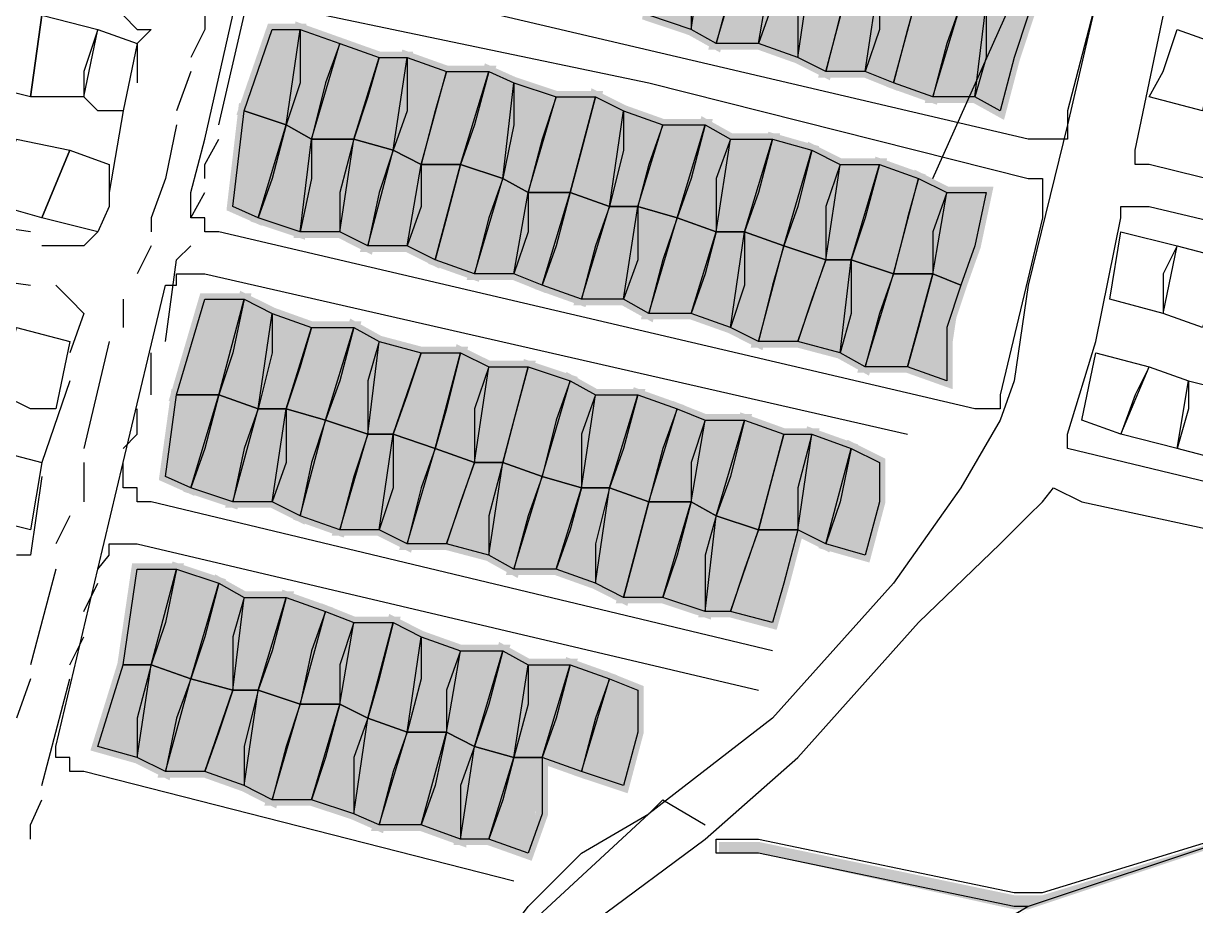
# Model space of a CAD drawing. Header units: millimetres. Extents: x -3588 to 75209, y -3737 to 38254.
# Drawn here: x 6135.4 to 6253.1, y 6353.5 to 6442.1 of the extents above; entities that cross this region are included whole.
import ezdxf

# ---------------------------------------------------------------- set-up
doc = ezdxf.new("R2010")
doc.units = ezdxf.units.MM
doc.layers.add('H', color=250, linetype='Continuous')
doc.layers.add('P', color=253, linetype='Continuous')

msp = doc.modelspace()

# ---------------------------------------------------------------- hatches: boundary and pattern name
at = {"layer": 'H', "linetype": 'Continuous'}
for points in [[(6203.883, 6450.82), (6202.475, 6441.234), (6198.522, 6442.643), (6199.93, 6450.82), (6203.883, 6450.82), (6203.883, 6450.82)], [(6207.836, 6449.412), (6205.292, 6440.098), (6202.475, 6441.234), (6203.883, 6450.82), (6207.836, 6449.412), (6207.836, 6449.412)], [(6210.653, 6448.004), (6209.245, 6440.098), (6205.292, 6440.098), (6207.836, 6449.412), (6210.653, 6448.004), (6210.653, 6448.004)], [(6214.606, 6448.004), (6213.486, 6438.69), (6209.245, 6440.098), (6210.653, 6448.004), (6214.606, 6448.004), (6214.606, 6448.004)], [(6218.847, 6446.883), (6216.014, 6437.281), (6213.486, 6438.69), (6214.606, 6448.004), (6218.847, 6446.883), (6218.847, 6446.883)], [(6221.391, 6446.883), (6220.255, 6437.281), (6216.014, 6437.281), (6218.847, 6446.883), (6221.391, 6446.883), (6221.391, 6446.883)], [(6225.616, 6445.459), (6222.8, 6435.873), (6220.255, 6437.281), (6221.391, 6446.883), (6225.616, 6445.459), (6225.616, 6445.459)], [(6229.569, 6444.051), (6227.025, 6434.449), (6222.8, 6435.873), (6225.616, 6445.459), (6229.569, 6444.051), (6229.569, 6444.051)], [(6232.386, 6444.051), (6230.978, 6434.449), (6227.025, 6434.449), (6229.569, 6444.051), (6232.386, 6444.051), (6232.386, 6444.051)], [(6236.339, 6442.643), (6233.81, 6433.328), (6230.978, 6434.449), (6232.386, 6444.051), (6236.339, 6442.643), (6236.339, 6442.643)], [(6163.234, 6441.234), (6161.826, 6431.92), (6157.873, 6433.328), (6160.417, 6441.234), (6163.234, 6441.234), (6163.234, 6441.234)], [(6167.187, 6440.098), (6164.642, 6430.496), (6161.826, 6431.92), (6163.234, 6441.234), (6167.187, 6440.098), (6167.187, 6440.098)], [(6171.412, 6438.69), (6168.595, 6430.496), (6164.642, 6430.496), (6167.187, 6440.098), (6171.412, 6438.69), (6171.412, 6438.69)], [(6173.956, 6438.69), (6172.836, 6429.087), (6168.595, 6430.496), (6171.412, 6438.69), (6173.956, 6438.69), (6173.956, 6438.69)], [(6178.197, 6437.281), (6175.365, 6427.679), (6172.836, 6429.087), (6173.956, 6438.69), (6178.197, 6437.281), (6178.197, 6437.281)], [(6182.15, 6437.281), (6179.606, 6427.679), (6175.365, 6427.679), (6178.197, 6437.281), (6182.15, 6437.281), (6182.15, 6437.281)], [(6184.967, 6435.873), (6183.559, 6426.559), (6179.606, 6427.679), (6182.15, 6437.281), (6184.967, 6435.873), (6184.967, 6435.873)], [(6188.92, 6434.449), (6186.375, 6425.134), (6183.559, 6426.559), (6184.967, 6435.873), (6188.92, 6434.449), (6188.92, 6434.449)], [(6193.161, 6434.449), (6190.328, 6425.134), (6186.375, 6425.134), (6188.92, 6434.449), (6193.161, 6434.449), (6193.161, 6434.449)], [(6195.689, 6433.328), (6194.281, 6423.726), (6190.328, 6425.134), (6193.161, 6434.449), (6195.689, 6433.328), (6195.689, 6433.328)], [(6161.826, 6431.92), (6159.281, 6422.318), (6156.464, 6423.726), (6157.873, 6433.328), (6161.826, 6431.92), (6161.826, 6431.92)], [(6199.93, 6431.92), (6197.114, 6423.726), (6194.281, 6423.726), (6195.689, 6433.328), (6199.93, 6431.92), (6199.93, 6431.92)], [(6164.642, 6430.496), (6163.234, 6420.909), (6159.281, 6422.318), (6161.826, 6431.92), (6164.642, 6430.496), (6164.642, 6430.496)], [(6203.883, 6431.92), (6201.067, 6422.318), (6197.114, 6423.726), (6199.93, 6431.92), (6203.883, 6431.92), (6203.883, 6431.92)], [(6206.7, 6430.496), (6205.292, 6420.909), (6201.067, 6422.318), (6203.883, 6431.92), (6206.7, 6430.496), (6206.7, 6430.496)], [(6168.595, 6430.496), (6167.187, 6420.909), (6163.234, 6420.909), (6164.642, 6430.496), (6168.595, 6430.496), (6168.595, 6430.496)], [(6172.836, 6429.087), (6170.003, 6419.773), (6167.187, 6420.909), (6168.595, 6430.496), (6172.836, 6429.087), (6172.836, 6429.087)], [(6210.653, 6430.496), (6207.836, 6420.909), (6205.292, 6420.909), (6206.7, 6430.496), (6210.653, 6430.496), (6210.653, 6430.496)], [(6214.606, 6429.087), (6212.061, 6419.773), (6207.836, 6420.909), (6210.653, 6430.496), (6214.606, 6429.087), (6214.606, 6429.087)], [(6175.365, 6427.679), (6173.956, 6419.773), (6170.003, 6419.773), (6172.836, 6429.087), (6175.365, 6427.679), (6175.365, 6427.679)], [(6217.438, 6427.679), (6216.014, 6418.365), (6212.061, 6419.773), (6214.606, 6429.087), (6217.438, 6427.679), (6217.438, 6427.679)], [(6179.606, 6427.679), (6176.789, 6418.365), (6173.956, 6419.773), (6175.365, 6427.679), (6179.606, 6427.679), (6179.606, 6427.679)], [(6183.559, 6426.559), (6180.742, 6416.957), (6176.789, 6418.365), (6179.606, 6427.679), (6183.559, 6426.559), (6183.559, 6426.559)], [(6221.391, 6427.679), (6218.847, 6418.365), (6216.014, 6418.365), (6217.438, 6427.679), (6221.391, 6427.679), (6221.391, 6427.679)], [(6225.616, 6426.559), (6222.8, 6416.957), (6218.847, 6418.365), (6221.391, 6427.679), (6225.616, 6426.559), (6225.616, 6426.559)], [(6186.375, 6425.134), (6184.967, 6416.957), (6180.742, 6416.957), (6183.559, 6426.559), (6186.375, 6425.134), (6186.375, 6425.134)], [(6228.161, 6425.134), (6227.025, 6416.957), (6222.8, 6416.957), (6225.616, 6426.559), (6228.161, 6425.134), (6228.161, 6425.134)], [(6190.328, 6425.134), (6187.512, 6415.548), (6184.967, 6416.957), (6186.375, 6425.134), (6190.328, 6425.134), (6190.328, 6425.134)], [(6194.281, 6423.726), (6191.737, 6414.124), (6187.512, 6415.548), (6190.328, 6425.134), (6194.281, 6423.726), (6194.281, 6423.726)], [(6232.386, 6425.134), (6229.569, 6415.548), (6227.025, 6416.957), (6228.161, 6425.134), (6232.386, 6425.134), (6232.386, 6425.134)], [(6197.114, 6423.726), (6195.689, 6414.124), (6191.737, 6414.124), (6194.281, 6423.726), (6197.114, 6423.726), (6197.114, 6423.726)], [(6201.067, 6422.318), (6198.522, 6413.004), (6195.689, 6414.124), (6197.114, 6423.726), (6201.067, 6422.318), (6201.067, 6422.318)], [(6205.292, 6420.909), (6202.475, 6413.004), (6198.522, 6413.004), (6201.067, 6422.318), (6205.292, 6420.909), (6205.292, 6420.909)], [(6207.836, 6420.909), (6206.7, 6411.595), (6202.475, 6413.004), (6205.292, 6420.909), (6207.836, 6420.909), (6207.836, 6420.909)], [(6212.061, 6419.773), (6209.245, 6410.171), (6206.7, 6411.595), (6207.836, 6420.909), (6212.061, 6419.773), (6212.061, 6419.773)], [(6216.014, 6418.365), (6213.486, 6410.171), (6209.245, 6410.171), (6212.061, 6419.773), (6216.014, 6418.365), (6216.014, 6418.365)], [(6218.847, 6418.365), (6217.438, 6408.763), (6213.486, 6410.171), (6216.014, 6418.365), (6218.847, 6418.365), (6218.847, 6418.365)], [(6222.8, 6416.957), (6220.255, 6407.354), (6217.438, 6408.763), (6218.847, 6418.365), (6222.8, 6416.957), (6222.8, 6416.957)], [(6227.025, 6416.957), (6224.208, 6407.354), (6220.255, 6407.354), (6222.8, 6416.957), (6227.025, 6416.957), (6227.025, 6416.957)], [(6229.569, 6415.548), (6228.161, 6406.234), (6224.208, 6407.354), (6227.025, 6416.957), (6229.569, 6415.548), (6229.569, 6415.548)], [(6157.873, 6414.124), (6155.04, 6404.81), (6151.087, 6404.81), (6153.632, 6414.124), (6157.873, 6414.124), (6157.873, 6414.124)], [(6160.417, 6413.004), (6159.281, 6403.401), (6155.04, 6404.81), (6157.873, 6414.124), (6160.417, 6413.004), (6160.417, 6413.004)], [(6164.642, 6411.595), (6161.826, 6403.401), (6159.281, 6403.401), (6160.417, 6413.004), (6164.642, 6411.595), (6164.642, 6411.595)], [(6168.595, 6411.595), (6166.051, 6401.993), (6161.826, 6403.401), (6164.642, 6411.595), (6168.595, 6411.595), (6168.595, 6411.595)], [(6171.412, 6410.171), (6170.003, 6400.585), (6166.051, 6401.993), (6168.595, 6411.595), (6171.412, 6410.171), (6171.412, 6410.171)], [(6175.365, 6408.763), (6172.836, 6400.585), (6170.003, 6400.585), (6171.412, 6410.171), (6175.365, 6408.763), (6175.365, 6408.763)], [(6179.606, 6408.763), (6176.789, 6399.448), (6172.836, 6400.585), (6175.365, 6408.763), (6179.606, 6408.763), (6179.606, 6408.763)], [(6182.15, 6407.354), (6180.742, 6398.04), (6176.789, 6399.448), (6179.606, 6408.763), (6182.15, 6407.354), (6182.15, 6407.354)], [(6186.375, 6407.354), (6183.559, 6398.04), (6180.742, 6398.04), (6182.15, 6407.354), (6186.375, 6407.354), (6186.375, 6407.354)], [(6190.328, 6406.234), (6187.512, 6396.632), (6183.559, 6398.04), (6186.375, 6407.354), (6190.328, 6406.234), (6190.328, 6406.234)], [(6193.161, 6404.81), (6191.737, 6395.224), (6187.512, 6396.632), (6190.328, 6406.234), (6193.161, 6404.81), (6193.161, 6404.81)], [(6155.04, 6404.81), (6152.511, 6395.224), (6149.679, 6396.632), (6151.087, 6404.81), (6155.04, 6404.81), (6155.04, 6404.81)], [(6159.281, 6403.401), (6156.464, 6393.799), (6152.511, 6395.224), (6155.04, 6404.81), (6159.281, 6403.401), (6159.281, 6403.401)], [(6197.114, 6404.81), (6194.281, 6395.224), (6191.737, 6395.224), (6193.161, 6404.81), (6197.114, 6404.81), (6197.114, 6404.81)], [(6201.067, 6403.401), (6198.522, 6393.799), (6194.281, 6395.224), (6197.114, 6404.81), (6201.067, 6403.401), (6201.067, 6403.401)], [(6161.826, 6403.401), (6160.417, 6393.799), (6156.464, 6393.799), (6159.281, 6403.401), (6161.826, 6403.401), (6161.826, 6403.401)], [(6166.051, 6401.993), (6163.234, 6392.679), (6160.417, 6393.799), (6161.826, 6403.401), (6166.051, 6401.993), (6166.051, 6401.993)], [(6203.883, 6401.993), (6202.475, 6393.799), (6198.522, 6393.799), (6201.067, 6403.401), (6203.883, 6401.993), (6203.883, 6401.993)], [(6170.003, 6400.585), (6167.187, 6391.271), (6163.234, 6392.679), (6166.051, 6401.993), (6170.003, 6400.585), (6170.003, 6400.585)], [(6207.836, 6401.993), (6205.292, 6392.679), (6202.475, 6393.799), (6203.883, 6401.993), (6207.836, 6401.993), (6207.836, 6401.993)], [(6212.061, 6400.585), (6209.245, 6391.271), (6205.292, 6392.679), (6207.836, 6401.993), (6212.061, 6400.585), (6212.061, 6400.585)], [(6172.836, 6400.585), (6171.412, 6391.271), (6167.187, 6391.271), (6170.003, 6400.585), (6172.836, 6400.585), (6172.836, 6400.585)], [(6176.789, 6399.448), (6173.956, 6389.846), (6171.412, 6391.271), (6172.836, 6400.585), (6176.789, 6399.448), (6176.789, 6399.448)], [(6214.606, 6400.585), (6213.486, 6391.271), (6209.245, 6391.271), (6212.061, 6400.585), (6214.606, 6400.585), (6214.606, 6400.585)], [(6218.847, 6399.448), (6216.014, 6389.846), (6213.486, 6391.271), (6214.606, 6400.585), (6218.847, 6399.448), (6218.847, 6399.448)], [(6180.742, 6398.04), (6178.197, 6389.846), (6173.956, 6389.846), (6176.789, 6399.448), (6180.742, 6398.04), (6180.742, 6398.04)], [(6221.391, 6398.04), (6220.255, 6388.438), (6216.014, 6389.846), (6218.847, 6399.448), (6221.391, 6398.04), (6221.391, 6398.04)], [(6183.559, 6398.04), (6182.15, 6388.438), (6178.197, 6389.846), (6180.742, 6398.04), (6183.559, 6398.04), (6183.559, 6398.04)], [(6187.512, 6396.632), (6184.967, 6387.03), (6182.15, 6388.438), (6183.559, 6398.04), (6187.512, 6396.632), (6187.512, 6396.632)], [(6191.737, 6395.224), (6188.92, 6387.03), (6184.967, 6387.03), (6187.512, 6396.632), (6191.737, 6395.224), (6191.737, 6395.224)], [(6194.281, 6395.224), (6193.161, 6385.909), (6188.92, 6387.03), (6191.737, 6395.224), (6194.281, 6395.224), (6194.281, 6395.224)], [(6198.522, 6393.799), (6195.689, 6384.485), (6193.161, 6385.909), (6194.281, 6395.224), (6198.522, 6393.799), (6198.522, 6393.799)], [(6202.475, 6393.799), (6199.93, 6384.485), (6195.689, 6384.485), (6198.522, 6393.799), (6202.475, 6393.799), (6202.475, 6393.799)], [(6205.292, 6392.679), (6203.883, 6383.077), (6199.93, 6384.485), (6202.475, 6393.799), (6205.292, 6392.679), (6205.292, 6392.679)], [(6209.245, 6391.271), (6206.7, 6383.077), (6203.883, 6383.077), (6205.292, 6392.679), (6209.245, 6391.271), (6209.245, 6391.271)], [(6213.486, 6391.271), (6210.653, 6381.668), (6206.7, 6383.077), (6209.245, 6391.271), (6213.486, 6391.271), (6213.486, 6391.271)], [(6151.087, 6387.03), (6148.27, 6377.715), (6145.726, 6377.715), (6146.862, 6387.03), (6151.087, 6387.03), (6151.087, 6387.03)], [(6155.04, 6385.909), (6152.511, 6376.307), (6148.27, 6377.715), (6151.087, 6387.03), (6155.04, 6385.909), (6155.04, 6385.909)], [(6157.873, 6384.485), (6156.464, 6374.899), (6152.511, 6376.307), (6155.04, 6385.909), (6157.873, 6384.485), (6157.873, 6384.485)], [(6161.826, 6384.485), (6159.281, 6374.899), (6156.464, 6374.899), (6157.873, 6384.485), (6161.826, 6384.485), (6161.826, 6384.485)], [(6166.051, 6383.077), (6163.234, 6373.474), (6159.281, 6374.899), (6161.826, 6384.485), (6166.051, 6383.077), (6166.051, 6383.077)], [(6168.595, 6381.668), (6167.187, 6373.474), (6163.234, 6373.474), (6166.051, 6383.077), (6168.595, 6381.668), (6168.595, 6381.668)], [(6172.836, 6381.668), (6170.003, 6372.354), (6167.187, 6373.474), (6168.595, 6381.668), (6172.836, 6381.668), (6172.836, 6381.668)], [(6175.365, 6380.26), (6173.956, 6370.946), (6170.003, 6372.354), (6172.836, 6381.668), (6175.365, 6380.26), (6175.365, 6380.26)], [(6179.606, 6379.124), (6178.197, 6370.946), (6173.956, 6370.946), (6175.365, 6380.26), (6179.606, 6379.124), (6179.606, 6379.124)], [(6183.559, 6379.124), (6180.742, 6369.522), (6178.197, 6370.946), (6179.606, 6379.124), (6183.559, 6379.124), (6183.559, 6379.124)], [(6186.375, 6377.715), (6184.967, 6368.113), (6180.742, 6369.522), (6183.559, 6379.124), (6186.375, 6377.715), (6186.375, 6377.715)], [(6148.27, 6377.715), (6146.862, 6368.113), (6142.909, 6369.522), (6145.726, 6377.715), (6148.27, 6377.715), (6148.27, 6377.715)], [(6152.511, 6376.307), (6149.679, 6366.705), (6146.862, 6368.113), (6148.27, 6377.715), (6152.511, 6376.307), (6152.511, 6376.307)], [(6190.328, 6377.715), (6187.512, 6368.113), (6184.967, 6368.113), (6186.375, 6377.715), (6190.328, 6377.715), (6190.328, 6377.715)], [(6194.281, 6376.307), (6191.737, 6366.705), (6187.512, 6368.113), (6190.328, 6377.715), (6194.281, 6376.307), (6194.281, 6376.307)], [(6156.464, 6374.899), (6153.632, 6366.705), (6149.679, 6366.705), (6152.511, 6376.307), (6156.464, 6374.899), (6156.464, 6374.899)], [(6197.114, 6374.899), (6195.689, 6365.585), (6191.737, 6366.705), (6194.281, 6376.307), (6197.114, 6374.899), (6197.114, 6374.899)], [(6159.281, 6374.899), (6157.873, 6365.585), (6153.632, 6366.705), (6156.464, 6374.899), (6159.281, 6374.899), (6159.281, 6374.899)], [(6163.234, 6373.474), (6160.417, 6364.16), (6157.873, 6365.585), (6159.281, 6374.899), (6163.234, 6373.474), (6163.234, 6373.474)], [(6167.187, 6373.474), (6164.642, 6364.16), (6160.417, 6364.16), (6163.234, 6373.474), (6167.187, 6373.474), (6167.187, 6373.474)], [(6170.003, 6372.354), (6168.595, 6362.752), (6164.642, 6364.16), (6167.187, 6373.474), (6170.003, 6372.354), (6170.003, 6372.354)], [(6173.956, 6370.946), (6171.412, 6361.344), (6168.595, 6362.752), (6170.003, 6372.354), (6173.956, 6370.946), (6173.956, 6370.946)], [(6178.197, 6370.946), (6175.365, 6361.344), (6171.412, 6361.344), (6173.956, 6370.946), (6178.197, 6370.946), (6178.197, 6370.946)], [(6180.742, 6369.522), (6179.606, 6359.935), (6175.365, 6361.344), (6178.197, 6370.946), (6180.742, 6369.522), (6180.742, 6369.522)], [(6205.292, 6359.935), (6209.245, 6359.935), (6234.931, 6354.574), (6237.763, 6354.574), (6255.255, 6359.935), (6274.46, 6365.585), (6275.868, 6365.585), (6281.229, 6365.585), (6283.774, 6365.585), (6297.313, 6366.705), (6315.109, 6369.522), (6321.879, 6370.946), (6325.832, 6370.946), (6324.423, 6369.522), (6305.507, 6366.705), (6293.36, 6365.585), (6282.638, 6364.16), (6275.868, 6365.585), (6274.46, 6365.585), (6256.664, 6359.935), (6236.339, 6353.15), (6225.616, 6346.38), (6221.391, 6339.611), (6220.255, 6339.611), (6222.8, 6343.836), (6224.208, 6346.38), (6236.339, 6353.15), (6234.931, 6353.15), (6209.245, 6358.799), (6205.292, 6358.799), (6205.292, 6359.935), (6205.292, 6359.935)], [(6184.967, 6368.113), (6182.15, 6359.935), (6179.606, 6359.935), (6180.742, 6369.522), (6184.967, 6368.113), (6184.967, 6368.113)], [(6187.512, 6368.113), (6186.375, 6358.799), (6182.15, 6359.935), (6184.967, 6368.113), (6187.512, 6368.113), (6187.512, 6368.113)]]:
    msp.add_hatch(color=256, dxfattribs=at).paths.add_polyline_path(points)

# ---------------------------------------------------------------- linework, layer by layer
at = {"layer": 'P'}
for points in [[(6262.041, 6525.35), (6262.041, 6522.805), (6259.496, 6511.795), (6252.439, 6483.58), (6245.653, 6455.061), (6240.292, 6431.92), (6236.339, 6415.82), (6234.931, 6406.234), (6233.522, 6402.281), (6229.569, 6395.496), (6222.8, 6385.909), (6210.653, 6372.354), (6198.234, 6362.752), (6183.559, 6349.197), (6175.365, 6339.883), (6173.956, 6333.113), (6173.956, 6316.741), (6175.365, 6304.61), (6177.909, 6293.872), (6177.909, 6291.055)], [(6163.234, 6470.025), (6163.234, 6471.145), (6164.354, 6471.145), (6165.778, 6471.145), (6241.716, 6453.653), (6243.124, 6453.653), (6244.533, 6452.245), (6244.533, 6450.82), (6244.533, 6449.7), (6240.292, 6433.328), (6240.292, 6431.92), (6240.292, 6430.496), (6238.883, 6430.496), (6237.763, 6430.496), (6236.339, 6430.496), (6160.417, 6448.292), (6160.417, 6449.7), (6158.993, 6449.7), (6158.993, 6450.82), (6158.993, 6452.245), (6163.234, 6470.025)], [(6226.753, 6426.559), (6238.883, 6453.653), (6243.124, 6461.831), (6245.653, 6465.784), (6247.077, 6468.617), (6248.486, 6470.025), (6249.894, 6471.145)], [(6276.988, 6416.957), (6314.821, 6407.642), (6314.821, 6411.595), (6248.486, 6427.967), (6247.077, 6427.967), (6247.077, 6429.375), (6252.439, 6455.061), (6253.847, 6456.47), (6255.255, 6456.47), (6286.591, 6448.292), (6313.685, 6441.506), (6316.229, 6457.606), (6319.062, 6468.617)], [(6202.475, 6445.459), (6202.475, 6441.506), (6198.234, 6442.931), (6199.642, 6450.82), (6203.883, 6450.82), (6202.475, 6445.459)], [(6206.428, 6445.459), (6205.004, 6440.098), (6202.475, 6441.506), (6203.883, 6450.82), (6207.836, 6449.7), (6206.428, 6445.459)], [(6210.653, 6444.051), (6209.245, 6440.098), (6205.004, 6440.098), (6207.836, 6449.7), (6210.653, 6448.292), (6210.653, 6444.051)], [(6213.197, 6442.931), (6213.197, 6438.69), (6209.245, 6440.098), (6210.653, 6448.292), (6214.606, 6448.292), (6213.197, 6442.931)], [(6217.438, 6442.931), (6216.014, 6437.281), (6213.197, 6438.69), (6214.606, 6448.292), (6218.559, 6446.883), (6217.438, 6442.931)], [(6221.391, 6441.506), (6219.967, 6437.281), (6216.014, 6437.281), (6218.559, 6446.883), (6221.391, 6446.883), (6221.391, 6441.506)], [(6224.208, 6441.506), (6222.8, 6436.145), (6219.967, 6437.281), (6221.391, 6446.883), (6225.328, 6445.459), (6224.208, 6441.506)], [(6228.161, 6440.098), (6226.753, 6434.737), (6222.8, 6436.145), (6225.328, 6445.459), (6229.569, 6444.051), (6228.161, 6440.098)], [(6198.234, 6436.145), (6236.339, 6426.559), (6237.763, 6426.559), (6237.763, 6425.134), (6237.763, 6423.726), (6237.763, 6422.606), (6233.522, 6404.81), (6233.522, 6403.401), (6232.114, 6403.401), (6230.978, 6403.401), (6155.04, 6421.182), (6153.632, 6421.182), (6153.632, 6422.606), (6152.223, 6422.606), (6152.223, 6423.726), (6152.223, 6425.134), (6153.632, 6430.496), (6156.464, 6442.931), (6157.585, 6444.051), (6158.993, 6444.051), (6160.417, 6444.051), (6198.234, 6436.145)], [(6232.114, 6438.69), (6230.978, 6434.737), (6226.753, 6434.737), (6229.569, 6444.051), (6232.114, 6444.051), (6232.114, 6438.69)], [(6234.931, 6438.69), (6233.522, 6433.328), (6230.978, 6434.737), (6232.114, 6444.051), (6236.339, 6442.931), (6234.931, 6438.69)], [(6131.899, 6440.098), (6133.307, 6442.931), (6137.26, 6442.931), (6136.14, 6434.737), (6130.49, 6436.145), (6131.899, 6440.098)], [(6141.501, 6437.281), (6141.501, 6434.737), (6136.14, 6434.737), (6137.26, 6442.931), (6142.909, 6441.506), (6141.501, 6437.281)], [(6145.454, 6442.931), (6146.862, 6441.506), (6148.27, 6441.506), (6146.862, 6440.098), (6146.862, 6438.69), (6146.862, 6436.145)], [(6153.632, 6442.931), (6153.632, 6441.506), (6152.223, 6438.69)], [(6155.04, 6431.92), (6157.585, 6442.931)], [(6142.909, 6433.328), (6141.501, 6434.737), (6142.909, 6441.506), (6146.862, 6440.098), (6145.454, 6433.328), (6142.909, 6433.328)], [(6163.234, 6436.145), (6161.826, 6431.92), (6157.585, 6433.328), (6160.417, 6441.506), (6163.234, 6441.506), (6163.234, 6436.145)], [(6165.778, 6436.145), (6164.354, 6430.496), (6161.826, 6431.92), (6163.234, 6441.506), (6167.187, 6440.098), (6165.778, 6436.145)], [(6249.894, 6437.281), (6251.302, 6441.506), (6255.255, 6440.098), (6253.847, 6433.328), (6248.486, 6434.737), (6249.894, 6437.281)], [(6170.003, 6434.737), (6168.595, 6430.496), (6164.354, 6430.496), (6167.187, 6440.098), (6171.14, 6438.69), (6170.003, 6434.737)], [(6173.956, 6433.328), (6172.548, 6429.375), (6168.595, 6430.496), (6171.14, 6438.69), (6173.956, 6438.69), (6173.956, 6433.328)], [(6176.789, 6433.328), (6175.365, 6427.967), (6172.548, 6429.375), (6173.956, 6438.69), (6177.909, 6437.281), (6176.789, 6433.328)], [(6152.223, 6437.281), (6150.815, 6433.328)], [(6180.742, 6431.92), (6179.318, 6427.967), (6175.365, 6427.967), (6177.909, 6437.281), (6182.15, 6437.281), (6180.742, 6431.92)], [(6184.679, 6431.92), (6183.559, 6426.559), (6179.318, 6427.967), (6182.15, 6437.281), (6184.679, 6436.145), (6184.679, 6431.92)], [(6187.512, 6430.496), (6186.103, 6425.134), (6183.559, 6426.559), (6184.679, 6436.145), (6188.92, 6434.737), (6187.512, 6430.496)], [(6191.464, 6429.375), (6190.328, 6425.134), (6186.103, 6425.134), (6188.92, 6434.737), (6192.873, 6434.737), (6191.464, 6429.375)], [(6195.689, 6429.375), (6194.281, 6423.726), (6190.328, 6425.134), (6192.873, 6434.737), (6195.689, 6433.328), (6195.689, 6429.375)], [(6145.454, 6433.328), (6144.029, 6425.134)], [(6160.417, 6426.559), (6158.993, 6422.606), (6156.464, 6423.726), (6157.585, 6433.328), (6161.826, 6431.92), (6160.417, 6426.559)], [(6198.234, 6427.967), (6197.114, 6423.726), (6194.281, 6423.726), (6195.689, 6433.328), (6199.642, 6431.92), (6198.234, 6427.967)], [(6150.815, 6431.92), (6149.679, 6426.559), (6148.27, 6422.606), (6148.27, 6421.182)], [(6164.354, 6426.559), (6163.234, 6421.182), (6158.993, 6422.606), (6161.826, 6431.92), (6164.354, 6430.496), (6164.354, 6426.559)], [(6202.475, 6426.559), (6201.067, 6422.606), (6197.114, 6423.726), (6199.642, 6431.92), (6203.883, 6431.92), (6202.475, 6426.559)], [(6205.004, 6426.559), (6205.004, 6421.182), (6201.067, 6422.606), (6203.883, 6431.92), (6206.428, 6430.496), (6205.004, 6426.559)], [(6133.307, 6426.559), (6134.715, 6430.496), (6140.093, 6429.375), (6137.26, 6422.606), (6133.307, 6423.726), (6133.307, 6426.559)], [(6153.632, 6426.559), (6153.632, 6427.967), (6155.04, 6430.496)], [(6167.187, 6425.134), (6167.187, 6421.182), (6163.234, 6421.182), (6164.354, 6430.496), (6168.595, 6430.496), (6167.187, 6425.134)], [(6171.14, 6425.134), (6170.003, 6419.773), (6167.187, 6421.182), (6168.595, 6430.496), (6172.548, 6429.375), (6171.14, 6425.134)], [(6209.245, 6425.134), (6207.836, 6421.182), (6205.004, 6421.182), (6206.428, 6430.496), (6210.653, 6430.496), (6209.245, 6425.134)], [(6213.197, 6423.726), (6211.789, 6419.773), (6207.836, 6421.182), (6210.653, 6430.496), (6214.606, 6429.375), (6213.197, 6423.726)], [(6144.029, 6423.726), (6142.909, 6421.182), (6137.26, 6422.606), (6140.093, 6429.375), (6144.029, 6427.967), (6144.029, 6423.726)], [(6175.365, 6423.726), (6173.956, 6419.773), (6170.003, 6419.773), (6172.548, 6429.375), (6175.365, 6427.967), (6175.365, 6423.726)], [(6216.014, 6423.726), (6216.014, 6418.365), (6211.789, 6419.773), (6214.606, 6429.375), (6217.438, 6427.967), (6216.014, 6423.726)], [(6177.909, 6422.606), (6176.789, 6418.365), (6173.956, 6419.773), (6175.365, 6427.967), (6179.318, 6427.967), (6177.909, 6422.606)], [(6182.15, 6422.606), (6180.742, 6416.957), (6176.789, 6418.365), (6179.318, 6427.967), (6183.559, 6426.559), (6182.15, 6422.606)], [(6219.967, 6422.606), (6218.559, 6418.365), (6216.014, 6418.365), (6217.438, 6427.967), (6221.391, 6427.967), (6219.967, 6422.606)], [(6224.208, 6422.606), (6222.8, 6416.957), (6218.559, 6418.365), (6221.391, 6427.967), (6225.328, 6426.559), (6224.208, 6422.606)], [(6186.103, 6421.182), (6184.679, 6416.957), (6180.742, 6416.957), (6183.559, 6426.559), (6186.103, 6425.134), (6186.103, 6421.182)], [(6226.753, 6421.182), (6226.753, 6416.957), (6222.8, 6416.957), (6225.328, 6426.559), (6228.161, 6425.134), (6226.753, 6421.182)], [(6152.223, 6422.606), (6153.632, 6425.134)], [(6188.92, 6419.773), (6187.512, 6415.82), (6184.679, 6416.957), (6186.103, 6425.134), (6190.328, 6425.134), (6188.92, 6419.773)], [(6192.873, 6419.773), (6191.464, 6414.412), (6187.512, 6415.82), (6190.328, 6425.134), (6194.281, 6423.726), (6192.873, 6419.773)], [(6230.978, 6419.773), (6229.569, 6415.82), (6226.753, 6416.957), (6228.161, 6425.134), (6232.114, 6425.134), (6230.978, 6419.773)], [(6144.029, 6423.726), (6142.909, 6421.182), (6141.501, 6419.773), (6140.093, 6419.773), (6137.26, 6419.773)], [(6197.114, 6418.365), (6195.689, 6414.412), (6191.464, 6414.412), (6194.281, 6423.726), (6197.114, 6423.726), (6197.114, 6418.365)], [(6192.873, 6352.029), (6203.883, 6360.207), (6213.197, 6368.401), (6225.328, 6381.956), (6233.522, 6389.846), (6236.339, 6392.679), (6237.763, 6394.087), (6238.883, 6395.496), (6241.716, 6394.087), (6273.035, 6387.318), (6274.172, 6391.271), (6240.292, 6399.448), (6240.292, 6400.857), (6243.124, 6410.171), (6245.653, 6422.606), (6245.653, 6423.726), (6247.077, 6423.726), (6248.486, 6423.726), (6276.988, 6416.957)], [(6199.642, 6418.365), (6198.234, 6413.004), (6195.689, 6414.412), (6197.114, 6423.726), (6201.067, 6422.606), (6199.642, 6418.365)], [(6136.14, 6421.182), (6126.537, 6422.606)], [(6203.883, 6416.957), (6202.475, 6413.004), (6198.234, 6413.004), (6201.067, 6422.606), (6205.004, 6421.182), (6203.883, 6416.957)], [(6207.836, 6415.82), (6206.428, 6411.595), (6202.475, 6413.004), (6205.004, 6421.182), (6207.836, 6421.182), (6207.836, 6415.82)], [(6210.653, 6415.82), (6209.245, 6410.171), (6206.428, 6411.595), (6207.836, 6421.182), (6211.789, 6419.773), (6210.653, 6415.82)], [(6249.894, 6416.957), (6249.894, 6413.004), (6244.533, 6414.412), (6245.653, 6421.182), (6251.302, 6419.773), (6249.894, 6416.957)], [(6148.27, 6419.773), (6146.862, 6416.957)], [(6149.679, 6410.171), (6150.815, 6418.365), (6152.223, 6419.773)], [(6214.606, 6414.412), (6213.197, 6410.171), (6209.245, 6410.171), (6211.789, 6419.773), (6216.014, 6418.365), (6214.606, 6414.412)], [(6255.255, 6415.82), (6253.847, 6411.595), (6249.894, 6413.004), (6251.302, 6419.773), (6256.664, 6418.365), (6255.255, 6415.82)], [(6218.559, 6413.004), (6217.438, 6409.051), (6213.197, 6410.171), (6216.014, 6418.365), (6218.559, 6418.365), (6218.559, 6413.004)], [(6221.391, 6413.004), (6219.967, 6407.642), (6217.438, 6409.051), (6218.559, 6418.365), (6222.8, 6416.957), (6221.391, 6413.004)], [(6127.946, 6416.957), (6136.14, 6415.82)], [(6210.653, 6379.124), (6148.27, 6394.087), (6146.862, 6394.087), (6146.862, 6395.496), (6145.454, 6395.496), (6145.454, 6396.632), (6145.454, 6398.04), (6149.679, 6415.82), (6150.815, 6415.82), (6150.815, 6416.957), (6152.223, 6416.957), (6153.632, 6416.957), (6224.208, 6400.857)], [(6210.653, 6379.124), (6148.27, 6394.087), (6146.862, 6394.087), (6146.862, 6395.496), (6145.454, 6395.496), (6145.454, 6396.632), (6145.454, 6398.04), (6149.679, 6415.82), (6150.815, 6415.82), (6150.815, 6416.957), (6152.223, 6416.957), (6153.632, 6416.957), (6224.208, 6400.857)], [(6225.328, 6411.595), (6224.208, 6407.642), (6219.967, 6407.642), (6222.8, 6416.957), (6226.753, 6416.957), (6225.328, 6411.595)], [(6228.161, 6411.595), (6228.161, 6406.234), (6224.208, 6407.642), (6226.753, 6416.957), (6229.569, 6415.82), (6228.161, 6411.595)], [(6138.668, 6415.82), (6140.093, 6414.412), (6141.501, 6413.004), (6140.093, 6409.051)], [(6145.454, 6414.412), (6145.454, 6411.595)], [(6156.464, 6409.051), (6155.04, 6404.81), (6150.815, 6404.81), (6153.632, 6414.412), (6157.585, 6414.412), (6156.464, 6409.051)], [(6160.417, 6409.051), (6158.993, 6403.401), (6155.04, 6404.81), (6157.585, 6414.412), (6160.417, 6413.004), (6160.417, 6409.051)], [(6163.234, 6407.642), (6161.826, 6403.401), (6158.993, 6403.401), (6160.417, 6413.004), (6164.354, 6411.595), (6163.234, 6407.642)], [(6136.14, 6403.401), (6133.307, 6404.81), (6134.715, 6411.595), (6140.093, 6410.171), (6138.668, 6403.401), (6136.14, 6403.401)], [(6167.187, 6406.234), (6165.778, 6402.281), (6161.826, 6403.401), (6164.354, 6411.595), (6168.595, 6411.595), (6167.187, 6406.234)], [(6170.003, 6406.234), (6170.003, 6400.857), (6165.778, 6402.281), (6168.595, 6411.595), (6171.14, 6410.171), (6170.003, 6406.234)], [(6144.029, 6410.171), (6141.501, 6399.448)], [(6173.956, 6404.81), (6172.548, 6400.857), (6170.003, 6400.857), (6171.14, 6410.171), (6175.365, 6409.051), (6173.956, 6404.81)], [(6148.27, 6404.81), (6148.27, 6409.051)], [(6177.909, 6403.401), (6176.789, 6399.448), (6172.548, 6400.857), (6175.365, 6409.051), (6179.318, 6409.051), (6177.909, 6403.401)], [(6180.742, 6403.401), (6180.742, 6398.04), (6176.789, 6399.448), (6179.318, 6409.051), (6182.15, 6407.642), (6180.742, 6403.401)], [(6247.077, 6404.81), (6245.653, 6400.857), (6241.716, 6402.281), (6243.124, 6409.051), (6248.486, 6407.642), (6247.077, 6404.81)], [(6184.679, 6402.281), (6183.559, 6398.04), (6180.742, 6398.04), (6182.15, 6407.642), (6186.103, 6407.642), (6184.679, 6402.281)], [(6188.92, 6402.281), (6187.512, 6396.632), (6183.559, 6398.04), (6186.103, 6407.642), (6190.328, 6406.234), (6188.92, 6402.281)], [(6252.439, 6403.401), (6251.302, 6399.448), (6245.653, 6400.857), (6248.486, 6407.642), (6252.439, 6406.234), (6252.439, 6403.401)], [(6140.093, 6406.234), (6137.26, 6398.04)], [(6191.464, 6400.857), (6191.464, 6395.496), (6187.512, 6396.632), (6190.328, 6406.234), (6192.873, 6404.81), (6191.464, 6400.857)], [(6256.664, 6402.281), (6256.664, 6398.04), (6251.302, 6399.448), (6252.439, 6406.234), (6258.088, 6404.81), (6256.664, 6402.281)], [(6153.632, 6399.448), (6152.223, 6395.496), (6149.679, 6396.632), (6150.815, 6404.81), (6155.04, 6404.81), (6153.632, 6399.448)], [(6157.585, 6399.448), (6156.464, 6394.087), (6152.223, 6395.496), (6155.04, 6404.81), (6158.993, 6403.401), (6157.585, 6399.448)], [(6195.689, 6399.448), (6194.281, 6395.496), (6191.464, 6395.496), (6192.873, 6404.81), (6197.114, 6404.81), (6195.689, 6399.448)], [(6199.642, 6399.448), (6198.234, 6394.087), (6194.281, 6395.496), (6197.114, 6404.81), (6201.067, 6403.401), (6199.642, 6399.448)], [(6145.454, 6399.448), (6146.862, 6400.857), (6146.862, 6403.401)], [(6161.826, 6398.04), (6160.417, 6394.087), (6156.464, 6394.087), (6158.993, 6403.401), (6161.826, 6403.401), (6161.826, 6398.04)], [(6164.354, 6398.04), (6163.234, 6392.679), (6160.417, 6394.087), (6161.826, 6403.401), (6165.778, 6402.281), (6164.354, 6398.04)], [(6202.475, 6398.04), (6202.475, 6394.087), (6198.234, 6394.087), (6201.067, 6403.401), (6203.883, 6402.281), (6202.475, 6398.04)], [(6168.595, 6396.632), (6167.187, 6391.271), (6163.234, 6392.679), (6165.778, 6402.281), (6170.003, 6400.857), (6168.595, 6396.632)], [(6206.428, 6396.632), (6205.004, 6392.679), (6202.475, 6394.087), (6203.883, 6402.281), (6207.836, 6402.281), (6206.428, 6396.632)], [(6210.653, 6396.632), (6209.245, 6391.271), (6205.004, 6392.679), (6207.836, 6402.281), (6211.789, 6400.857), (6210.653, 6396.632)], [(6172.548, 6395.496), (6171.14, 6391.271), (6167.187, 6391.271), (6170.003, 6400.857), (6172.548, 6400.857), (6172.548, 6395.496)], [(6175.365, 6395.496), (6173.956, 6389.846), (6171.14, 6391.271), (6172.548, 6400.857), (6176.789, 6399.448), (6175.365, 6395.496)], [(6213.197, 6395.496), (6213.197, 6391.271), (6209.245, 6391.271), (6211.789, 6400.857), (6214.606, 6400.857), (6213.197, 6395.496)], [(6217.438, 6394.087), (6216.014, 6389.846), (6213.197, 6391.271), (6214.606, 6400.857), (6218.559, 6399.448), (6217.438, 6394.087)], [(6130.49, 6395.496), (6131.899, 6399.448), (6137.26, 6398.04), (6136.14, 6391.271), (6130.49, 6392.679), (6130.49, 6395.496)], [(6179.318, 6394.087), (6177.909, 6389.846), (6173.956, 6389.846), (6176.789, 6399.448), (6180.742, 6398.04), (6179.318, 6394.087)], [(6221.391, 6394.087), (6219.967, 6388.726), (6216.014, 6389.846), (6218.559, 6399.448), (6221.391, 6398.04), (6221.391, 6394.087)], [(6141.501, 6398.04), (6141.501, 6394.087)], [(6142.909, 6387.318), (6145.454, 6398.04)], [(6182.15, 6392.679), (6182.15, 6388.726), (6177.909, 6389.846), (6180.742, 6398.04), (6183.559, 6398.04), (6182.15, 6392.679)], [(6186.103, 6392.679), (6184.679, 6387.318), (6182.15, 6388.726), (6183.559, 6398.04), (6187.512, 6396.632), (6186.103, 6392.679)], [(6137.26, 6396.632), (6136.14, 6388.726), (6134.715, 6388.726)], [(6190.328, 6391.271), (6188.92, 6387.318), (6184.679, 6387.318), (6187.512, 6396.632), (6191.464, 6395.496), (6190.328, 6391.271)], [(6192.873, 6389.846), (6192.873, 6385.909), (6188.92, 6387.318), (6191.464, 6395.496), (6194.281, 6395.496), (6192.873, 6389.846)], [(6197.114, 6389.846), (6195.689, 6384.485), (6192.873, 6385.909), (6194.281, 6395.496), (6198.234, 6394.087), (6197.114, 6389.846)], [(6201.067, 6388.726), (6199.642, 6384.485), (6195.689, 6384.485), (6198.234, 6394.087), (6202.475, 6394.087), (6201.067, 6388.726)], [(6203.883, 6388.726), (6203.883, 6383.077), (6199.642, 6384.485), (6202.475, 6394.087), (6205.004, 6392.679), (6203.883, 6388.726)], [(6140.093, 6392.679), (6138.668, 6389.846)], [(6207.836, 6387.318), (6206.428, 6383.077), (6203.883, 6383.077), (6205.004, 6392.679), (6209.245, 6391.271), (6207.836, 6387.318)], [(6211.789, 6385.909), (6210.653, 6381.956), (6206.428, 6383.077), (6209.245, 6391.271), (6213.197, 6391.271), (6211.789, 6385.909)], [(6184.679, 6355.982), (6141.501, 6366.993), (6140.093, 6366.993), (6140.093, 6368.401), (6138.668, 6368.401), (6138.668, 6369.522), (6142.909, 6387.318), (6144.029, 6388.726), (6144.029, 6389.846), (6145.454, 6389.846), (6146.862, 6389.846), (6209.245, 6375.171)], [(6184.679, 6355.982), (6141.501, 6366.993), (6140.093, 6366.993), (6140.093, 6368.401), (6138.668, 6368.401), (6138.668, 6369.522), (6142.909, 6387.318), (6144.029, 6388.726), (6144.029, 6389.846), (6145.454, 6389.846), (6146.862, 6389.846), (6209.245, 6375.171)], [(6138.668, 6387.318), (6136.14, 6377.715)], [(6149.679, 6381.956), (6148.27, 6377.715), (6145.454, 6377.715), (6146.862, 6387.318), (6150.815, 6387.318), (6149.679, 6381.956)], [(6153.632, 6380.532), (6152.223, 6376.307), (6148.27, 6377.715), (6150.815, 6387.318), (6155.04, 6385.909), (6153.632, 6380.532)], [(6141.501, 6383.077), (6142.909, 6385.909)], [(6156.464, 6380.532), (6156.464, 6375.171), (6152.223, 6376.307), (6155.04, 6385.909), (6157.585, 6384.485), (6156.464, 6380.532)], [(6160.417, 6379.124), (6158.993, 6375.171), (6156.464, 6375.171), (6157.585, 6384.485), (6161.826, 6384.485), (6160.417, 6379.124)], [(6164.354, 6379.124), (6163.234, 6373.763), (6158.993, 6375.171), (6161.826, 6384.485), (6165.778, 6383.077), (6164.354, 6379.124)], [(6167.187, 6377.715), (6167.187, 6373.763), (6163.234, 6373.763), (6165.778, 6383.077), (6168.595, 6381.956), (6167.187, 6377.715)], [(6171.14, 6376.307), (6170.003, 6372.354), (6167.187, 6373.763), (6168.595, 6381.956), (6172.548, 6381.956), (6171.14, 6376.307)], [(6175.365, 6376.307), (6173.956, 6370.946), (6170.003, 6372.354), (6172.548, 6381.956), (6175.365, 6380.532), (6175.365, 6376.307)], [(6140.093, 6377.715), (6141.501, 6380.532)], [(6177.909, 6375.171), (6177.909, 6370.946), (6173.956, 6370.946), (6175.365, 6380.532), (6179.318, 6379.124), (6177.909, 6375.171)], [(6182.15, 6373.763), (6180.742, 6369.522), (6177.909, 6370.946), (6179.318, 6379.124), (6183.559, 6379.124), (6182.15, 6373.763)], [(6186.103, 6373.763), (6184.679, 6368.401), (6180.742, 6369.522), (6183.559, 6379.124), (6186.103, 6377.715), (6186.103, 6373.763)], [(6146.862, 6372.354), (6146.862, 6368.401), (6142.909, 6369.522), (6145.454, 6377.715), (6148.27, 6377.715), (6146.862, 6372.354)], [(6150.815, 6372.354), (6149.679, 6366.993), (6146.862, 6368.401), (6148.27, 6377.715), (6152.223, 6376.307), (6150.815, 6372.354)], [(6188.92, 6372.354), (6187.512, 6368.401), (6184.679, 6368.401), (6186.103, 6377.715), (6190.328, 6377.715), (6188.92, 6372.354)], [(6192.873, 6372.354), (6191.464, 6366.993), (6187.512, 6368.401), (6190.328, 6377.715), (6194.281, 6376.307), (6192.873, 6372.354)], [(6136.14, 6376.307), (6134.715, 6372.354)], [(6137.26, 6365.585), (6138.668, 6370.946), (6140.093, 6376.307)], [(6155.04, 6370.946), (6153.632, 6366.993), (6149.679, 6366.993), (6152.223, 6376.307), (6156.464, 6375.171), (6155.04, 6370.946)], [(6197.114, 6370.946), (6195.689, 6365.585), (6191.464, 6366.993), (6194.281, 6376.307), (6197.114, 6375.171), (6197.114, 6370.946)], [(6157.585, 6369.522), (6157.585, 6365.585), (6153.632, 6366.993), (6156.464, 6375.171), (6158.993, 6375.171), (6157.585, 6369.522)], [(6161.826, 6369.522), (6160.417, 6364.16), (6157.585, 6365.585), (6158.993, 6375.171), (6163.234, 6373.763), (6161.826, 6369.522)], [(6165.778, 6368.401), (6164.354, 6364.16), (6160.417, 6364.16), (6163.234, 6373.763), (6167.187, 6373.763), (6165.778, 6368.401)], [(6168.595, 6368.401), (6168.595, 6362.752), (6164.354, 6364.16), (6167.187, 6373.763), (6170.003, 6372.354), (6168.595, 6368.401)], [(6172.548, 6366.993), (6171.14, 6361.632), (6168.595, 6362.752), (6170.003, 6372.354), (6173.956, 6370.946), (6172.548, 6366.993)], [(6176.789, 6365.585), (6175.365, 6361.632), (6171.14, 6361.632), (6173.956, 6370.946), (6177.909, 6370.946), (6176.789, 6365.585)], [(6179.318, 6365.585), (6179.318, 6360.207), (6175.365, 6361.632), (6177.909, 6370.946), (6180.742, 6369.522), (6179.318, 6365.585)], [(6205.004, 6360.207), (6209.245, 6360.207), (6234.931, 6354.846), (6237.763, 6354.846), (6255.255, 6360.207), (6274.172, 6365.585), (6275.58, 6365.585), (6280.941, 6365.585), (6283.774, 6365.585), (6297.313, 6366.993), (6314.821, 6369.522), (6321.591, 6370.946)], [(6183.559, 6364.16), (6182.15, 6360.207), (6179.318, 6360.207), (6180.742, 6369.522), (6184.679, 6368.401), (6183.559, 6364.16)], [(6187.512, 6362.752), (6186.103, 6358.799), (6182.15, 6360.207), (6184.679, 6368.401), (6187.512, 6368.401), (6187.512, 6362.752)], [(6324.423, 6369.522), (6305.507, 6366.993), (6293.36, 6365.585), (6282.366, 6364.16), (6275.58, 6365.585), (6274.172, 6365.585), (6256.664, 6360.207), (6236.339, 6353.438), (6225.328, 6346.668), (6221.391, 6339.883), (6219.967, 6339.883), (6222.8, 6343.836), (6224.208, 6346.668), (6236.339, 6353.438), (6234.931, 6353.438), (6209.245, 6358.799), (6205.004, 6358.799), (6205.004, 6360.207), (6205.004, 6360.207)], [(6136.14, 6360.207), (6136.14, 6361.632), (6137.26, 6364.16)], [(6141.501, 6331.705), (6145.454, 6333.113), (6149.679, 6334.521), (6153.632, 6334.521), (6158.993, 6334.521), (6163.234, 6335.658), (6168.595, 6335.658), (6171.14, 6337.066), (6173.956, 6339.883), (6175.365, 6341.307), (6176.789, 6341.307), (6182.15, 6348.077), (6186.103, 6353.438), (6191.464, 6358.799), (6198.234, 6362.752), (6199.642, 6364.16)], [(6199.642, 6364.16), (6203.883, 6361.632)]]:
    msp.add_lwpolyline(points, dxfattribs=at)
at = {"layer": 'P', "const_width": 1.2}
for points in [[(6202.475, 6445.459), (6202.475, 6441.506), (6198.234, 6442.931), (6199.642, 6450.82), (6203.883, 6450.82), (6202.475, 6445.459)], [(6206.428, 6445.459), (6205.004, 6440.098), (6202.475, 6441.506), (6203.883, 6450.82), (6207.836, 6449.7), (6206.428, 6445.459)], [(6210.653, 6444.051), (6209.245, 6440.098), (6205.004, 6440.098), (6207.836, 6449.7), (6210.653, 6448.292), (6210.653, 6444.051)], [(6213.197, 6442.931), (6213.197, 6438.69), (6209.245, 6440.098), (6210.653, 6448.292), (6214.606, 6448.292), (6213.197, 6442.931)], [(6217.438, 6442.931), (6216.014, 6437.281), (6213.197, 6438.69), (6214.606, 6448.292), (6218.559, 6446.883), (6217.438, 6442.931)], [(6221.391, 6441.506), (6219.967, 6437.281), (6216.014, 6437.281), (6218.559, 6446.883), (6221.391, 6446.883), (6221.391, 6441.506)], [(6224.208, 6441.506), (6222.8, 6436.145), (6219.967, 6437.281), (6221.391, 6446.883), (6225.328, 6445.459), (6224.208, 6441.506)], [(6228.161, 6440.098), (6226.753, 6434.737), (6222.8, 6436.145), (6225.328, 6445.459), (6229.569, 6444.051), (6228.161, 6440.098)], [(6232.114, 6438.69), (6230.978, 6434.737), (6226.753, 6434.737), (6229.569, 6444.051), (6232.114, 6444.051), (6232.114, 6438.69)], [(6234.931, 6438.69), (6233.522, 6433.328), (6230.978, 6434.737), (6232.114, 6444.051), (6236.339, 6442.931), (6234.931, 6438.69)], [(6163.234, 6436.145), (6161.826, 6431.92), (6157.585, 6433.328), (6160.417, 6441.506), (6163.234, 6441.506), (6163.234, 6436.145)], [(6165.778, 6436.145), (6164.354, 6430.496), (6161.826, 6431.92), (6163.234, 6441.506), (6167.187, 6440.098), (6165.778, 6436.145)], [(6170.003, 6434.737), (6168.595, 6430.496), (6164.354, 6430.496), (6167.187, 6440.098), (6171.14, 6438.69), (6170.003, 6434.737)], [(6173.956, 6433.328), (6172.548, 6429.375), (6168.595, 6430.496), (6171.14, 6438.69), (6173.956, 6438.69), (6173.956, 6433.328)], [(6176.789, 6433.328), (6175.365, 6427.967), (6172.548, 6429.375), (6173.956, 6438.69), (6177.909, 6437.281), (6176.789, 6433.328)], [(6180.742, 6431.92), (6179.318, 6427.967), (6175.365, 6427.967), (6177.909, 6437.281), (6182.15, 6437.281), (6180.742, 6431.92)], [(6184.679, 6431.92), (6183.559, 6426.559), (6179.318, 6427.967), (6182.15, 6437.281), (6184.679, 6436.145), (6184.679, 6431.92)], [(6187.512, 6430.496), (6186.103, 6425.134), (6183.559, 6426.559), (6184.679, 6436.145), (6188.92, 6434.737), (6187.512, 6430.496)], [(6195.689, 6429.375), (6194.281, 6423.726), (6190.328, 6425.134), (6192.873, 6434.737), (6195.689, 6433.328), (6195.689, 6429.375)], [(6191.464, 6429.375), (6190.328, 6425.134), (6186.103, 6425.134), (6188.92, 6434.737), (6192.873, 6434.737), (6191.464, 6429.375)], [(6160.417, 6426.559), (6158.993, 6422.606), (6156.464, 6423.726), (6157.585, 6433.328), (6161.826, 6431.92), (6160.417, 6426.559)], [(6198.234, 6427.967), (6197.114, 6423.726), (6194.281, 6423.726), (6195.689, 6433.328), (6199.642, 6431.92), (6198.234, 6427.967)], [(6164.354, 6426.559), (6163.234, 6421.182), (6158.993, 6422.606), (6161.826, 6431.92), (6164.354, 6430.496), (6164.354, 6426.559)], [(6202.475, 6426.559), (6201.067, 6422.606), (6197.114, 6423.726), (6199.642, 6431.92), (6203.883, 6431.92), (6202.475, 6426.559)], [(6205.004, 6426.559), (6205.004, 6421.182), (6201.067, 6422.606), (6203.883, 6431.92), (6206.428, 6430.496), (6205.004, 6426.559)], [(6167.187, 6425.134), (6167.187, 6421.182), (6163.234, 6421.182), (6164.354, 6430.496), (6168.595, 6430.496), (6167.187, 6425.134)], [(6171.14, 6425.134), (6170.003, 6419.773), (6167.187, 6421.182), (6168.595, 6430.496), (6172.548, 6429.375), (6171.14, 6425.134)], [(6209.245, 6425.134), (6207.836, 6421.182), (6205.004, 6421.182), (6206.428, 6430.496), (6210.653, 6430.496), (6209.245, 6425.134)], [(6213.197, 6423.726), (6211.789, 6419.773), (6207.836, 6421.182), (6210.653, 6430.496), (6214.606, 6429.375), (6213.197, 6423.726)], [(6175.365, 6423.726), (6173.956, 6419.773), (6170.003, 6419.773), (6172.548, 6429.375), (6175.365, 6427.967), (6175.365, 6423.726)], [(6216.014, 6423.726), (6216.014, 6418.365), (6211.789, 6419.773), (6214.606, 6429.375), (6217.438, 6427.967), (6216.014, 6423.726)], [(6177.909, 6422.606), (6176.789, 6418.365), (6173.956, 6419.773), (6175.365, 6427.967), (6179.318, 6427.967), (6177.909, 6422.606)], [(6182.15, 6422.606), (6180.742, 6416.957), (6176.789, 6418.365), (6179.318, 6427.967), (6183.559, 6426.559), (6182.15, 6422.606)], [(6219.967, 6422.606), (6218.559, 6418.365), (6216.014, 6418.365), (6217.438, 6427.967), (6221.391, 6427.967), (6219.967, 6422.606)], [(6224.208, 6422.606), (6222.8, 6416.957), (6218.559, 6418.365), (6221.391, 6427.967), (6225.328, 6426.559), (6224.208, 6422.606)], [(6186.103, 6421.182), (6184.679, 6416.957), (6180.742, 6416.957), (6183.559, 6426.559), (6186.103, 6425.134), (6186.103, 6421.182)], [(6226.753, 6421.182), (6226.753, 6416.957), (6222.8, 6416.957), (6225.328, 6426.559), (6228.161, 6425.134), (6226.753, 6421.182)], [(6188.92, 6419.773), (6187.512, 6415.82), (6184.679, 6416.957), (6186.103, 6425.134), (6190.328, 6425.134), (6188.92, 6419.773)], [(6192.873, 6419.773), (6191.464, 6414.412), (6187.512, 6415.82), (6190.328, 6425.134), (6194.281, 6423.726), (6192.873, 6419.773)], [(6230.978, 6419.773), (6229.569, 6415.82), (6226.753, 6416.957), (6228.161, 6425.134), (6232.114, 6425.134), (6230.978, 6419.773)], [(6197.114, 6418.365), (6195.689, 6414.412), (6191.464, 6414.412), (6194.281, 6423.726), (6197.114, 6423.726), (6197.114, 6418.365)], [(6199.642, 6418.365), (6198.234, 6413.004), (6195.689, 6414.412), (6197.114, 6423.726), (6201.067, 6422.606), (6199.642, 6418.365)], [(6203.883, 6416.957), (6202.475, 6413.004), (6198.234, 6413.004), (6201.067, 6422.606), (6205.004, 6421.182), (6203.883, 6416.957)], [(6207.836, 6415.82), (6206.428, 6411.595), (6202.475, 6413.004), (6205.004, 6421.182), (6207.836, 6421.182), (6207.836, 6415.82)], [(6210.653, 6415.82), (6209.245, 6410.171), (6206.428, 6411.595), (6207.836, 6421.182), (6211.789, 6419.773), (6210.653, 6415.82)], [(6214.606, 6414.412), (6213.197, 6410.171), (6209.245, 6410.171), (6211.789, 6419.773), (6216.014, 6418.365), (6214.606, 6414.412)], [(6221.391, 6413.004), (6219.967, 6407.642), (6217.438, 6409.051), (6218.559, 6418.365), (6222.8, 6416.957), (6221.391, 6413.004)], [(6218.559, 6413.004), (6217.438, 6409.051), (6213.197, 6410.171), (6216.014, 6418.365), (6218.559, 6418.365), (6218.559, 6413.004)], [(6225.328, 6411.595), (6224.208, 6407.642), (6219.967, 6407.642), (6222.8, 6416.957), (6226.753, 6416.957), (6225.328, 6411.595)], [(6228.161, 6411.595), (6228.161, 6406.234), (6224.208, 6407.642), (6226.753, 6416.957), (6229.569, 6415.82), (6228.161, 6411.595)], [(6156.464, 6409.051), (6155.04, 6404.81), (6150.815, 6404.81), (6153.632, 6414.412), (6157.585, 6414.412), (6156.464, 6409.051)], [(6160.417, 6409.051), (6158.993, 6403.401), (6155.04, 6404.81), (6157.585, 6414.412), (6160.417, 6413.004), (6160.417, 6409.051)], [(6163.234, 6407.642), (6161.826, 6403.401), (6158.993, 6403.401), (6160.417, 6413.004), (6164.354, 6411.595), (6163.234, 6407.642)], [(6167.187, 6406.234), (6165.778, 6402.281), (6161.826, 6403.401), (6164.354, 6411.595), (6168.595, 6411.595), (6167.187, 6406.234)], [(6170.003, 6406.234), (6170.003, 6400.857), (6165.778, 6402.281), (6168.595, 6411.595), (6171.14, 6410.171), (6170.003, 6406.234)], [(6173.956, 6404.81), (6172.548, 6400.857), (6170.003, 6400.857), (6171.14, 6410.171), (6175.365, 6409.051), (6173.956, 6404.81)], [(6177.909, 6403.401), (6176.789, 6399.448), (6172.548, 6400.857), (6175.365, 6409.051), (6179.318, 6409.051), (6177.909, 6403.401)], [(6180.742, 6403.401), (6180.742, 6398.04), (6176.789, 6399.448), (6179.318, 6409.051), (6182.15, 6407.642), (6180.742, 6403.401)], [(6184.679, 6402.281), (6183.559, 6398.04), (6180.742, 6398.04), (6182.15, 6407.642), (6186.103, 6407.642), (6184.679, 6402.281)], [(6188.92, 6402.281), (6187.512, 6396.632), (6183.559, 6398.04), (6186.103, 6407.642), (6190.328, 6406.234), (6188.92, 6402.281)], [(6191.464, 6400.857), (6191.464, 6395.496), (6187.512, 6396.632), (6190.328, 6406.234), (6192.873, 6404.81), (6191.464, 6400.857)], [(6153.632, 6399.448), (6152.223, 6395.496), (6149.679, 6396.632), (6150.815, 6404.81), (6155.04, 6404.81), (6153.632, 6399.448)], [(6157.585, 6399.448), (6156.464, 6394.087), (6152.223, 6395.496), (6155.04, 6404.81), (6158.993, 6403.401), (6157.585, 6399.448)], [(6195.689, 6399.448), (6194.281, 6395.496), (6191.464, 6395.496), (6192.873, 6404.81), (6197.114, 6404.81), (6195.689, 6399.448)], [(6199.642, 6399.448), (6198.234, 6394.087), (6194.281, 6395.496), (6197.114, 6404.81), (6201.067, 6403.401), (6199.642, 6399.448)], [(6161.826, 6398.04), (6160.417, 6394.087), (6156.464, 6394.087), (6158.993, 6403.401), (6161.826, 6403.401), (6161.826, 6398.04)], [(6164.354, 6398.04), (6163.234, 6392.679), (6160.417, 6394.087), (6161.826, 6403.401), (6165.778, 6402.281), (6164.354, 6398.04)], [(6202.475, 6398.04), (6202.475, 6394.087), (6198.234, 6394.087), (6201.067, 6403.401), (6203.883, 6402.281), (6202.475, 6398.04)], [(6168.595, 6396.632), (6167.187, 6391.271), (6163.234, 6392.679), (6165.778, 6402.281), (6170.003, 6400.857), (6168.595, 6396.632)], [(6206.428, 6396.632), (6205.004, 6392.679), (6202.475, 6394.087), (6203.883, 6402.281), (6207.836, 6402.281), (6206.428, 6396.632)], [(6210.653, 6396.632), (6209.245, 6391.271), (6205.004, 6392.679), (6207.836, 6402.281), (6211.789, 6400.857), (6210.653, 6396.632)], [(6172.548, 6395.496), (6171.14, 6391.271), (6167.187, 6391.271), (6170.003, 6400.857), (6172.548, 6400.857), (6172.548, 6395.496)], [(6175.365, 6395.496), (6173.956, 6389.846), (6171.14, 6391.271), (6172.548, 6400.857), (6176.789, 6399.448), (6175.365, 6395.496)], [(6213.197, 6395.496), (6213.197, 6391.271), (6209.245, 6391.271), (6211.789, 6400.857), (6214.606, 6400.857), (6213.197, 6395.496)], [(6217.438, 6394.087), (6216.014, 6389.846), (6213.197, 6391.271), (6214.606, 6400.857), (6218.559, 6399.448), (6217.438, 6394.087)], [(6179.318, 6394.087), (6177.909, 6389.846), (6173.956, 6389.846), (6176.789, 6399.448), (6180.742, 6398.04), (6179.318, 6394.087)], [(6221.391, 6394.087), (6219.967, 6388.726), (6216.014, 6389.846), (6218.559, 6399.448), (6221.391, 6398.04), (6221.391, 6394.087)], [(6182.15, 6392.679), (6182.15, 6388.726), (6177.909, 6389.846), (6180.742, 6398.04), (6183.559, 6398.04), (6182.15, 6392.679)], [(6186.103, 6392.679), (6184.679, 6387.318), (6182.15, 6388.726), (6183.559, 6398.04), (6187.512, 6396.632), (6186.103, 6392.679)], [(6190.328, 6391.271), (6188.92, 6387.318), (6184.679, 6387.318), (6187.512, 6396.632), (6191.464, 6395.496), (6190.328, 6391.271)], [(6192.873, 6389.846), (6192.873, 6385.909), (6188.92, 6387.318), (6191.464, 6395.496), (6194.281, 6395.496), (6192.873, 6389.846)], [(6197.114, 6389.846), (6195.689, 6384.485), (6192.873, 6385.909), (6194.281, 6395.496), (6198.234, 6394.087), (6197.114, 6389.846)], [(6201.067, 6388.726), (6199.642, 6384.485), (6195.689, 6384.485), (6198.234, 6394.087), (6202.475, 6394.087), (6201.067, 6388.726)], [(6203.883, 6388.726), (6203.883, 6383.077), (6199.642, 6384.485), (6202.475, 6394.087), (6205.004, 6392.679), (6203.883, 6388.726)], [(6207.836, 6387.318), (6206.428, 6383.077), (6203.883, 6383.077), (6205.004, 6392.679), (6209.245, 6391.271), (6207.836, 6387.318)], [(6211.789, 6385.909), (6210.653, 6381.956), (6206.428, 6383.077), (6209.245, 6391.271), (6213.197, 6391.271), (6211.789, 6385.909)], [(6149.679, 6381.956), (6148.27, 6377.715), (6145.454, 6377.715), (6146.862, 6387.318), (6150.815, 6387.318), (6149.679, 6381.956)], [(6153.632, 6380.532), (6152.223, 6376.307), (6148.27, 6377.715), (6150.815, 6387.318), (6155.04, 6385.909), (6153.632, 6380.532)], [(6156.464, 6380.532), (6156.464, 6375.171), (6152.223, 6376.307), (6155.04, 6385.909), (6157.585, 6384.485), (6156.464, 6380.532)], [(6160.417, 6379.124), (6158.993, 6375.171), (6156.464, 6375.171), (6157.585, 6384.485), (6161.826, 6384.485), (6160.417, 6379.124)], [(6164.354, 6379.124), (6163.234, 6373.763), (6158.993, 6375.171), (6161.826, 6384.485), (6165.778, 6383.077), (6164.354, 6379.124)], [(6167.187, 6377.715), (6167.187, 6373.763), (6163.234, 6373.763), (6165.778, 6383.077), (6168.595, 6381.956), (6167.187, 6377.715)], [(6171.14, 6376.307), (6170.003, 6372.354), (6167.187, 6373.763), (6168.595, 6381.956), (6172.548, 6381.956), (6171.14, 6376.307)], [(6175.365, 6376.307), (6173.956, 6370.946), (6170.003, 6372.354), (6172.548, 6381.956), (6175.365, 6380.532), (6175.365, 6376.307)], [(6177.909, 6375.171), (6177.909, 6370.946), (6173.956, 6370.946), (6175.365, 6380.532), (6179.318, 6379.124), (6177.909, 6375.171)], [(6182.15, 6373.763), (6180.742, 6369.522), (6177.909, 6370.946), (6179.318, 6379.124), (6183.559, 6379.124), (6182.15, 6373.763)], [(6186.103, 6373.763), (6184.679, 6368.401), (6180.742, 6369.522), (6183.559, 6379.124), (6186.103, 6377.715), (6186.103, 6373.763)], [(6146.862, 6372.354), (6146.862, 6368.401), (6142.909, 6369.522), (6145.454, 6377.715), (6148.27, 6377.715), (6146.862, 6372.354)], [(6150.815, 6372.354), (6149.679, 6366.993), (6146.862, 6368.401), (6148.27, 6377.715), (6152.223, 6376.307), (6150.815, 6372.354)], [(6188.92, 6372.354), (6187.512, 6368.401), (6184.679, 6368.401), (6186.103, 6377.715), (6190.328, 6377.715), (6188.92, 6372.354)], [(6192.873, 6372.354), (6191.464, 6366.993), (6187.512, 6368.401), (6190.328, 6377.715), (6194.281, 6376.307), (6192.873, 6372.354)], [(6155.04, 6370.946), (6153.632, 6366.993), (6149.679, 6366.993), (6152.223, 6376.307), (6156.464, 6375.171), (6155.04, 6370.946)], [(6197.114, 6370.946), (6195.689, 6365.585), (6191.464, 6366.993), (6194.281, 6376.307), (6197.114, 6375.171), (6197.114, 6370.946)], [(6157.585, 6369.522), (6157.585, 6365.585), (6153.632, 6366.993), (6156.464, 6375.171), (6158.993, 6375.171), (6157.585, 6369.522)], [(6161.826, 6369.522), (6160.417, 6364.16), (6157.585, 6365.585), (6158.993, 6375.171), (6163.234, 6373.763), (6161.826, 6369.522)], [(6165.778, 6368.401), (6164.354, 6364.16), (6160.417, 6364.16), (6163.234, 6373.763), (6167.187, 6373.763), (6165.778, 6368.401)], [(6168.595, 6368.401), (6168.595, 6362.752), (6164.354, 6364.16), (6167.187, 6373.763), (6170.003, 6372.354), (6168.595, 6368.401)], [(6172.548, 6366.993), (6171.14, 6361.632), (6168.595, 6362.752), (6170.003, 6372.354), (6173.956, 6370.946), (6172.548, 6366.993)], [(6176.789, 6365.585), (6175.365, 6361.632), (6171.14, 6361.632), (6173.956, 6370.946), (6177.909, 6370.946), (6176.789, 6365.585)], [(6179.318, 6365.585), (6179.318, 6360.207), (6175.365, 6361.632), (6177.909, 6370.946), (6180.742, 6369.522), (6179.318, 6365.585)], [(6183.559, 6364.16), (6182.15, 6360.207), (6179.318, 6360.207), (6180.742, 6369.522), (6184.679, 6368.401), (6183.559, 6364.16)], [(6187.512, 6362.752), (6186.103, 6358.799), (6182.15, 6360.207), (6184.679, 6368.401), (6187.512, 6368.401), (6187.512, 6362.752)]]:
    msp.add_lwpolyline(points, dxfattribs=at)

doc.saveas('drawing.dxf')
